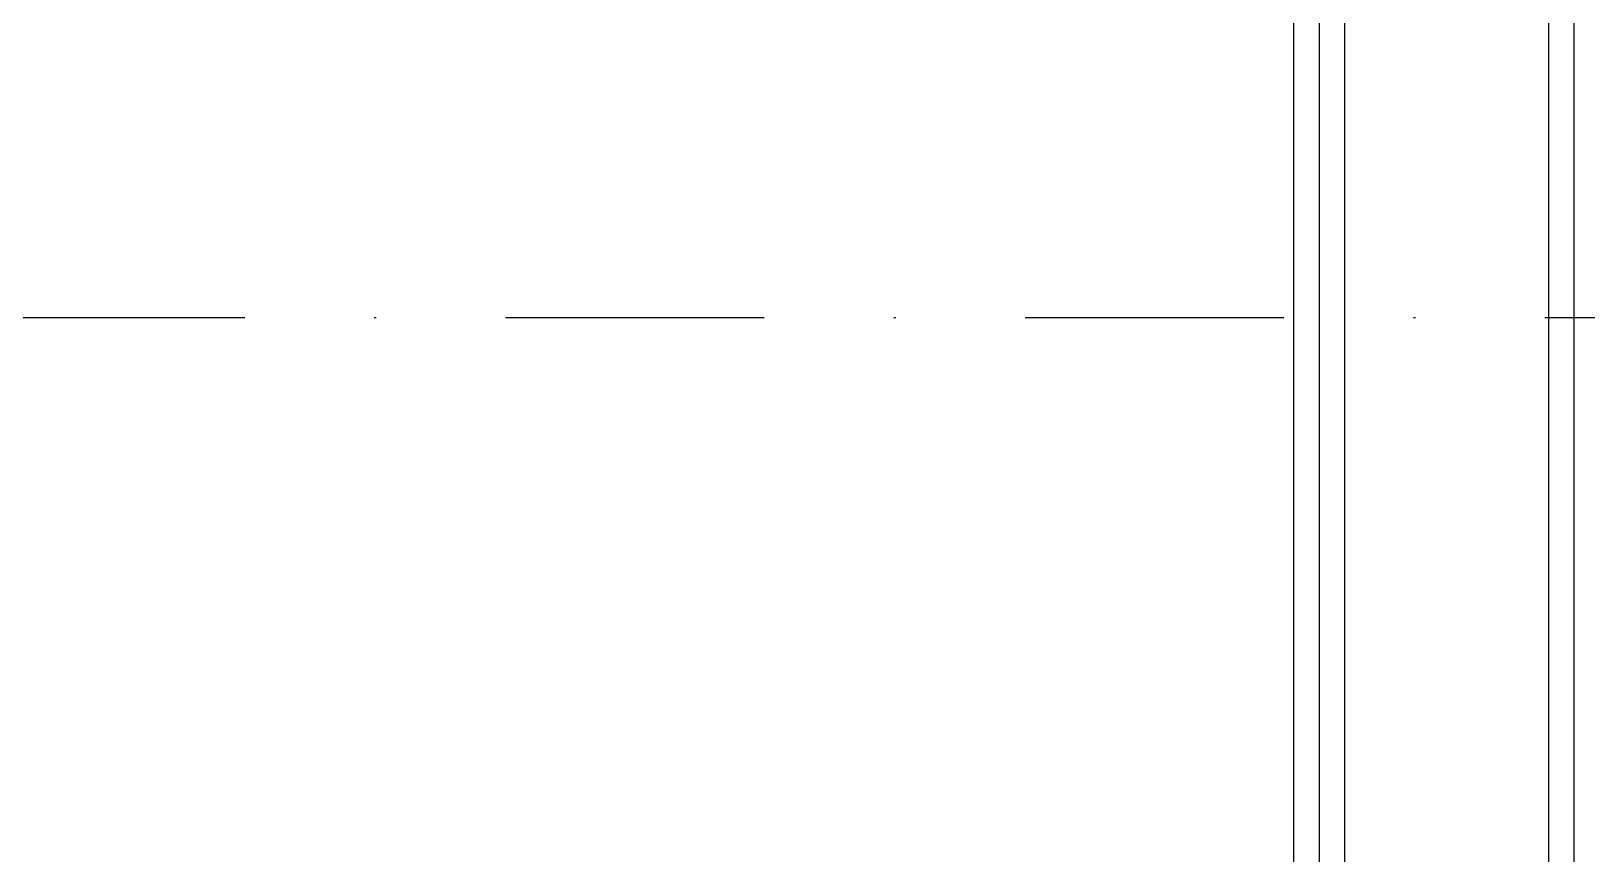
# Model space of a CAD drawing. Header units: inches. Extents: x -772 to 6765, y -813 to 4093.
# Drawn here: x 2905.5 to 2981.9, y -26.3 to 14.1 of the extents above; entities that cross this region are included whole.
import ezdxf

# ---------------------------------------------------------------- set-up
doc = ezdxf.new("R2010")
doc.units = ezdxf.units.IN
doc.header["$MEASUREMENT"] = 0
doc.linetypes.add('DASHDOT', pattern=[25.4, 12.7, -6.35, 0, -6.35])
doc.layers.add('FHM_BEYAZ ALÇIPAN', color=7, linetype='Continuous')
doc.layers.add('H_STR_Aks', color=250, linetype='DASHDOT')

msp = doc.modelspace()

# ---------------------------------------------------------------- linework, layer by layer
at = {"layer": 'FHM_BEYAZ ALÇIPAN'}
for points in [[(2967.5, -40), (2967.5, 303.786)], [(2968.75, -40), (2968.75, 303.786)], [(2970, -40), (2970, 303.786)], [(2980, -40), (2980, 303.786)], [(2981.25, -40), (2981.25, 303.786)]]:
    msp.add_lwpolyline(points, dxfattribs=at)
at = {"layer": 'H_STR_Aks'}
msp.add_line((6664.509, 0), (-659.052, 0), dxfattribs=at)

doc.saveas('drawing.dxf')
